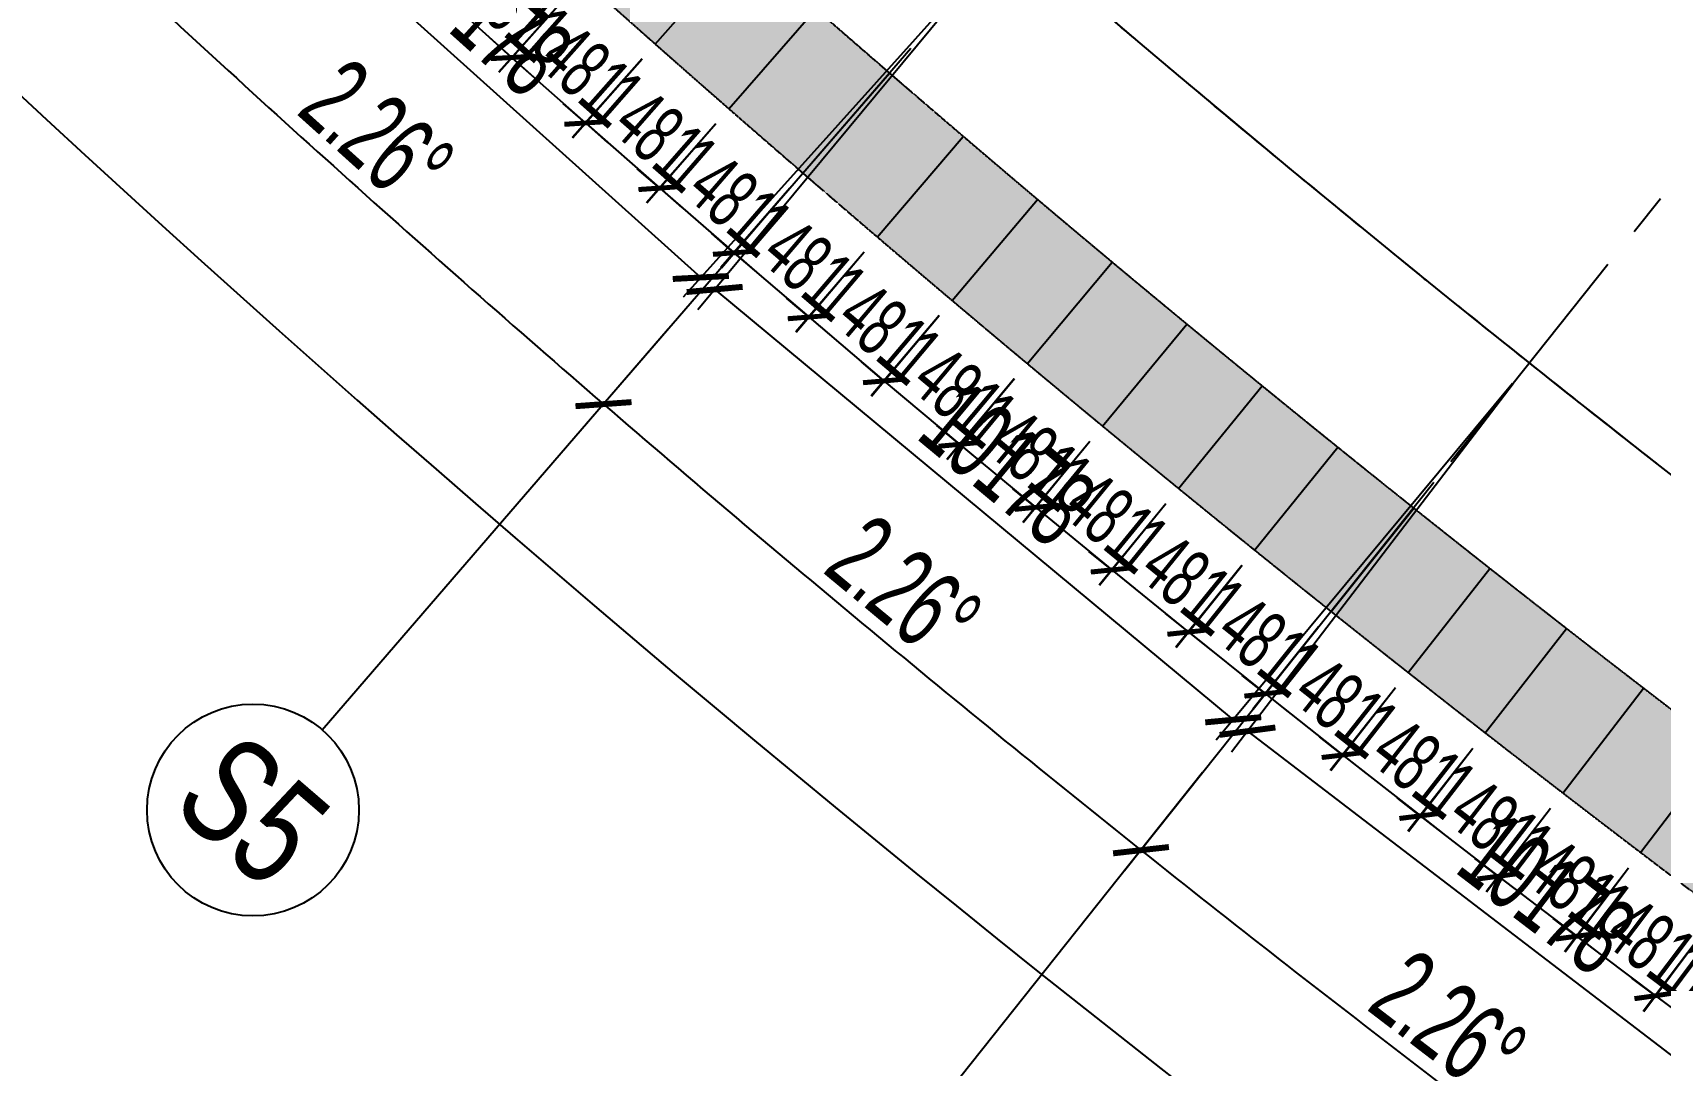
# Model space of a CAD drawing. Extents: x -668578 to 2331563, y -1202445 to 1620273.
# Drawn here: x 1814755 to 1839343, y 77878 to 93478 of the extents above; entities that cross this region are included whole.
import ezdxf
from ezdxf.enums import TextEntityAlignment as Align

# ---------------------------------------------------------------- set-up
doc = ezdxf.new("R2010")
doc.units = 0
doc.linetypes.add('CENTER2', pattern=[28.575000000000003, 19.05, -3.175, 3.175, -3.175])
doc.linetypes.add('DASH', pattern=[0.35, 0.25, -0.1])
doc.layers.get('0').update_dxf_attribs({"color": 8})
doc.layers.get('Defpoints').update_dxf_attribs({"color": 8})
for name, color, linetype in [('#填充层', 8, 'Continuous'), ('#幕墙线-平面', 8, 'Continuous'), ('#标注', 8, 'Continuous'), ('#轴线', 8, 'CENTER2')]:
    doc.layers.add(name, color=color, linetype=linetype)
doc.styles.add('JHZX', font='jrs.shx', dxfattribs={"width": 0.6, "bigfont": 'jhz.shx'})
doc.dimstyles.new('JZBZ-300', dxfattribs={"dimscale": 300, "dimtxt": 3, "dimasz": 1.5, "dimexe": 1, "dimexo": 1, "dimgap": 0.5, "dimtad": 1, "dimdec": 0, "dimdsep": 46, "dimtxsty": 'JHZX', "dimblk1": 'ARCHTICK', "dimblk2": 'ARCHTICK', "dimsah": 1, "dimcen": 0, "dimclrd": 1, "dimclre": 1, "dimclrt": 2, "dimazin": 2, "dimtfac": 1, "dimtdec": 0, "dimtix": 1, "dimtmove": 0, "dimatfit": 3, "dimfxl": 0, "dimtolj": 1, "dimlwd": -1, "dimlwe": -1, "dimarcsym": 0})
doc.dimstyles.new('JZBZ-400', dxfattribs={"dimscale": 400, "dimtxt": 3, "dimasz": 1.5, "dimexe": 1, "dimexo": 1, "dimgap": 0.5, "dimtad": 1, "dimdec": 0, "dimdsep": 46, "dimtxsty": 'JHZX', "dimblk1": 'ARCHTICK', "dimblk2": 'ARCHTICK', "dimsah": 1, "dimcen": 0, "dimclrd": 1, "dimclre": 1, "dimclrt": 2, "dimazin": 2, "dimtfac": 1, "dimtdec": 0, "dimtix": 1, "dimtmove": 0, "dimatfit": 3, "dimfxl": 0, "dimtolj": 1, "dimlwd": -1, "dimlwe": -1, "dimarcsym": 0})

# ---------------------------------------------------------------- blocks, each defined once
blk = doc.blocks.new('_ARCHTICK')
at = {"color": 0, "linetype": 'ByBlock', "const_width": 0.15}
blk.add_lwpolyline([(-0.5, -0.5), (0.5, 0.5)], dxfattribs=at)
blk = doc.blocks.new('*D2939')
at = {"layer": '#标注', "ltscale": 300, "transparency": 16777216}
for p, q in [((-1772.791618300945, -1481.365197545436), (-9341.748198340536, -7862.657879242006)), ((165913.7732030131, -92055.65823940704), (164727.0996400029, -101884.2800072265))]:
    blk.add_line(p, q, dxfattribs=at)
blk.add_arc((197092.1482162317, 166179.1797920645), 269610.2124900237, 220.1338192809485, 263.1156299250187, dxfattribs=at)
at = {"layer": 'Defpoints', "color": 0, "ltscale": 300, "transparency": 16777216}
for p in [(197092.1482162317, 166179.1797920645), (-1466.975190824596, -1223.535190204158), (40379.67516651106, -53208.30268940322), (165961.7196095993, -91658.54220838404)]:
    blk.add_point(p, dxfattribs=at)
at = {"layer": '#标注', "ltscale": 300, "transparency": 16777216, "xscale": 600, "yscale": 600, "zscale": 600}
for p, rotation in [((-9035.931770864163, -7604.827871900749), 130.1338192809485), ((164775.0460465892, -101487.1639762035), 353.1156299250187)]:
    blk.add_blockref('_ARCHTICK', p, dxfattribs=dict(at, rotation=rotation))
at = {"layer": '#标注', "ltscale": 300, "transparency": 16777216, "insert": (69341.55334645722, -70334.48968467087), "char_height": 1200, "attachment_point": 5, "rotation": 331.6247246029835, "style": 'JHZX'}
blk.add_mtext('\\A1;42.98°', dxfattribs=at)
blk = doc.blocks.new('*D2926')
at = {"layer": '#标注', "ltscale": 300, "transparency": 16777216}
for p, q in [((19433.36113347262, -23806.81446511326), (14310.75987008818, -29284.85757341028)), ((27071.05409375331, -30671.39855354503), (22168.67754455337, -36347.37460792053))]:
    blk.add_line(p, q, dxfattribs=at)
blk.add_arc((197092.1482162359, 166179.179792059), 267210.2124900222, 226.9204201115834, 229.182619462497, dxfattribs=at)
at = {"layer": 'Defpoints', "color": 0, "ltscale": 300, "transparency": 16777216}
for p in [(197092.1482162359, 166179.179792059), (19706.56653418648, -23514.65216600406), (27332.51417637733, -30368.67983064498), (17168.34284205963, -31377.70294969304)]:
    blk.add_point(p, dxfattribs=at)
at = {"layer": '#标注', "ltscale": 300, "transparency": 16777216, "xscale": 600, "yscale": 600, "zscale": 600}
for p, rotation in [((14583.96527080197, -28992.695274301), 136.9204201115834), ((22430.13762717742, -36044.65588502046), 319.182619462497)]:
    blk.add_blockref('_ARCHTICK', p, dxfattribs=dict(at, rotation=rotation))
at = {"layer": '#标注', "ltscale": 300, "transparency": 16777216, "insert": (19007.01608709698, -31962.40351019969), "char_height": 1200, "attachment_point": 5, "rotation": 318.0515197870402, "style": 'JHZX'}
blk.add_mtext('\\A1;2.26°', dxfattribs=at)
blk = doc.blocks.new('*D2927')
at = {"layer": '#标注', "ltscale": 300, "transparency": 16777216}
for p, q in [((27071.05409375331, -30671.3985535448), (22168.67754455304, -36347.37460792089)), ((34973.76235577242, -37229.15732223565), (30299.25195376314, -43094.21934249661))]:
    blk.add_line(p, q, dxfattribs=at)
blk.add_arc((197092.1482162324, 166179.1797920624), 267210.2124900231, 229.1826194624981, 231.4448202023592, dxfattribs=at)
at = {"layer": 'Defpoints', "color": 0, "ltscale": 300, "transparency": 16777216}
for p in [(197092.1482162324, 166179.1797920624), (27332.51417637732, -30368.67983064474), (35223.06957721291, -36916.3540144884), (25106.64510911283, -38325.79418156544)]:
    blk.add_point(p, dxfattribs=at)
at = {"layer": '#标注', "ltscale": 300, "transparency": 16777216, "xscale": 600, "yscale": 600, "zscale": 600}
for p, rotation in [((22430.13762717693, -36044.65588502075), 139.1826194624981), ((30548.55917520354, -42781.41603474927), 321.4448202023592)]:
    blk.add_blockref('_ARCHTICK', p, dxfattribs=dict(at, rotation=rotation))
at = {"layer": '#标注', "ltscale": 300, "transparency": 16777216, "insert": (26966.96585831765, -38837.46257305259), "char_height": 1200, "attachment_point": 5, "rotation": 320.31371983242866, "style": 'JHZX'}
blk.add_mtext('\\A1;2.26°', dxfattribs=at)
blk = doc.blocks.new('*D2928')
at = {"layer": '#标注', "ltscale": 300, "transparency": 16777216}
for p, q in [((34973.76235577219, -37229.15732223566), (30299.25195376401, -43094.21934249515)), ((43129.16341758385, -43469.8649314855), (38689.80528959849, -49514.87108627657))]:
    blk.add_line(p, q, dxfattribs=at)
blk.add_arc((197092.1482162336, 166179.1797920613), 267210.2124900212, 231.4448202023588, 233.7070209422223, dxfattribs=at)
at = {"layer": 'Defpoints', "color": 0, "ltscale": 300, "transparency": 16777216}
for p in [(197092.1482162336, 166179.1797920613), (35223.06957721268, -36916.35401448841), (43365.92918440979, -43147.46460322989), (33313.02317568079, -44955.12784152358)]:
    blk.add_point(p, dxfattribs=at)
at = {"layer": '#标注', "ltscale": 300, "transparency": 16777216, "xscale": 600, "yscale": 600, "zscale": 600}
for p, rotation in [((30548.55917520437, -42781.4160347478), 141.4448202023588), ((38926.57105642439, -49192.47075802094), 323.7070209422223)]:
    blk.add_blockref('_ARCHTICK', p, dxfattribs=dict(at, rotation=rotation))
at = {"layer": '#标注', "ltscale": 300, "transparency": 16777216, "insert": (35192.0909689507, -45392.96578080182), "char_height": 1200, "attachment_point": 5, "rotation": 322.5759205722905, "style": 'JHZX'}
blk.add_mtext('\\A1;2.26°', dxfattribs=at)
blk = doc.blocks.new('*U2924')
at = {"linetype": 'ByBlock'}
blk.add_line((-8.960830237663566e-17, -20), (0, 0), dxfattribs=at)
blk.add_circle((0, -24), 4, dxfattribs=at)
at = {"color": 253, "linetype": 'ByBlock', "style": 'JHZX', "width": 0.75}
blk.add_attdef('AXES', text='', height=4, dxfattribs=at).set_placement((0, -24), align=Align.MIDDLE_CENTER)
blk = doc.blocks.new('*D3008')
at = {"layer": '#标注', "transparency": 16777216}
for p, q in [((-126176.9216132467, -20315.29089400714), (-130648.8068738714, -25704.32813250073)), ((-130393.373456092, -25396.50713081058), (-122560.8547898972, -31896.02146460195)), ((-118344.4029470519, -26814.80522779852), (-122816.2882076767, -32203.84246629211))]:
    blk.add_line(p, q, dxfattribs=at)
at = {"layer": 'Defpoints', "color": 0, "transparency": 16777216}
for p in [(-125921.4881954673, -20007.469892317), (-118088.9695292725, -26506.98422610838), (-122560.8547898972, -31896.02146460195)]:
    blk.add_point(p, dxfattribs=at)
at = {"layer": '#标注', "transparency": 16777216, "xscale": 600, "yscale": 600, "zscale": 600}
for p, rotation in [((-130393.373456092, -25396.50713081058), 140.3137211148416), ((-122560.8547898972, -31896.02146460195), 320.3137211148417)]:
    blk.add_blockref('_ARCHTICK', p, dxfattribs=dict(at, rotation=rotation))
at = {"layer": '#标注', "transparency": 16777216, "insert": (-125966.2472874358, -28030.62229432596), "char_height": 1200, "attachment_point": 5, "rotation": 320.31372111484166, "style": 'JHZX'}
blk.add_mtext('\\A1;10178', dxfattribs=at)
blk = doc.blocks.new('*D3009')
at = {"layer": '#标注', "transparency": 16777216}
for p, q in [((-118332.0533967711, -26824.64793722799), (-122587.734480365, -32386.00196810864)), ((-122344.6506128666, -32068.33825698943), (-114261.6837806737, -38253.61775116907)), ((-110249.0865645783, -33009.92743140764), (-114504.7676481721, -38571.28146228828))]:
    blk.add_line(p, q, dxfattribs=at)
at = {"layer": 'Defpoints', "color": 0, "transparency": 16777216}
for p in [(-118088.9695292728, -26506.98422610878), (-110006.0026970799, -32692.26372028843), (-114261.6837806737, -38253.61775116907)]:
    blk.add_point(p, dxfattribs=at)
at = {"layer": '#标注', "transparency": 16777216, "xscale": 600, "yscale": 600, "zscale": 600}
for p, rotation in [((-122344.6506128666, -32068.33825698943), 142.5759192898521), ((-114261.6837806737, -38253.61775116907), 322.5759192898521)]:
    blk.add_blockref('_ARCHTICK', p, dxfattribs=dict(at, rotation=rotation))
at = {"layer": '#标注', "transparency": 16777216, "insert": (-117816.9994617734, -34525.65058184085), "char_height": 1200, "attachment_point": 5, "rotation": 322.5759192898521, "style": 'JHZX'}
blk.add_mtext('\\A1;10178', dxfattribs=at)
blk = doc.blocks.new('*D3023')
at = {"layer": '#标注', "transparency": 16777216}
for p, q in [((-133758.7344751903, -13501.34923693532), (-138439.8540985135, -18709.66942814844)), ((-138172.4692452061, -18412.17095719141), (-130602.6078187891, -25215.79008353101)), ((-126188.8730487733, -20304.96836327491), (-130869.9926720965, -25513.28855448803))]:
    blk.add_line(p, q, dxfattribs=at)
at = {"layer": 'Defpoints', "color": 0, "transparency": 16777216}
for p in [(-133491.3496218829, -13203.85076597829), (-125921.4881954659, -20007.46989231789), (-130602.6078187891, -25215.79008353101)]:
    blk.add_point(p, dxfattribs=at)
at = {"layer": '#标注', "transparency": 16777216, "xscale": 600, "yscale": 600, "zscale": 600}
for p, rotation in [((-138172.4692452061, -18412.17095719141), 138.0515178101667), ((-130602.6078187891, -25215.79008353101), 318.0515178101667)]:
    blk.add_blockref('_ARCHTICK', p, dxfattribs=dict(at, rotation=rotation))
at = {"layer": '#标注', "transparency": 16777216, "insert": (-133852.7688253828, -21218.98357844716), "char_height": 1200, "attachment_point": 5, "rotation": 318.0515178101667, "style": 'JHZX'}
blk.add_mtext('\\A1;10178', dxfattribs=at)
blk = doc.blocks.new('*U580')
at = {"layer": '#幕墙线-平面', "ltscale": 300}
blk.add_lwpolyline([(-0.1543572434305635, 4.529272507047821e-08), (-0.1466569537498117, 1999.9908844331)], dxfattribs=at)
blk = doc.blocks.new('*U581')
at = {"layer": '#幕墙线-平面', "color": 0, "linetype": 'ByBlock', "lineweight": -2, "transparency": 16777216}
for p, rotation in [((1824161.743830489, 93303.20459156178), 318.5364628677081), ((1825274.495035057, 92325.56173711107), 318.8596410548271), ((1826392.742926494, 91354.21090068555), 319.1828192419462), ((1827516.451927273, 90389.18298622037), 319.5059974290652), ((1828645.586286119, 89430.50869648403), 319.8291756161842), ((1829780.110079148, 88478.21853210212), 320.152353803301), ((1830919.987211009, 87532.34279058658), 320.4755319904177), ((1832065.181416032, 86592.9115653715), 320.7987101775367), ((1833215.656259382, 85659.95474485596), 321.1218883646557), ((1834371.375138219, 84733.50201145353), 321.4450665517747), ((1835532.301282859, 83813.58284064737), 321.7682447388959), ((1836698.397757951, 82900.22650005238), 322.091422926015), ((1837869.627463646, 81993.46204848427), 322.414601113134), ((1839045.953136776, 81093.31833503535), 322.737779300253)]:
    blk.add_blockref('*U580', p, dxfattribs=dict(at, rotation=rotation))
blk = doc.blocks.new('*D633')
at = {"layer": '#标注', "ltscale": 300, "transparency": 16777216}
for p, q in [((1821749.34916527, 95053.62617200648), (1820688.01426046, 93870.91860380513)), ((1820888.379933901, 94094.19779429678), (1820553.461148164, 94394.74630445812)), ((1820888.379933901, 94094.19779429678), (1821990.793534361, 93104.91687214677)), ((1822851.762765729, 94064.34524985647), (1821790.42786092, 92881.63768165512)), ((1821990.793534361, 93104.91687214677), (1822325.712320098, 92804.36836198543))]:
    blk.add_line(p, q, dxfattribs=at)
at = {"layer": 'Defpoints', "color": 0, "ltscale": 300, "transparency": 16777216}
for p in [(1821949.714838711, 95276.90536249802), (1823052.12843917, 94287.62444034801), (1821990.793534361, 93104.91687214677)]:
    blk.add_point(p, dxfattribs=at)
at = {"layer": '#标注', "ltscale": 300, "transparency": 16777216, "xscale": 450, "yscale": 450, "zscale": 450}
for p, rotation in [((1820888.379933901, 94094.19779429678), 318.0959182790423), ((1821990.793534361, 93104.91687214677), 138.0959182790423)]:
    blk.add_blockref('_ARCHTICK', p, dxfattribs=dict(at, rotation=rotation))
at = {"layer": '#标注', "ltscale": 300, "transparency": 16777216, "insert": (1821840.318081013, 94046.11571420485), "char_height": 900, "attachment_point": 5, "rotation": 318.09591827904234, "style": 'JHZX'}
blk.add_mtext('\\A1;1481', dxfattribs=at)
blk = doc.blocks.new('*D634')
at = {"layer": '#标注', "ltscale": 300, "transparency": 16777216}
for p, q in [((1822852.099908649, 94062.4909162568), (1821797.452030731, 92873.81651775504)), ((1821996.55528395, 93098.22216509446), (1821659.946812941, 93396.87704492209)), ((1821996.55528395, 93098.22216509446), (1823104.530626847, 92115.17428785865)), ((1823960.075251546, 93079.44303902099), (1822905.427373629, 91890.76864051924)), ((1823104.530626847, 92115.17428785865), (1823441.139097856, 91816.51940803102))]:
    blk.add_line(p, q, dxfattribs=at)
at = {"layer": 'Defpoints', "color": 0, "ltscale": 300, "transparency": 16777216}
for p in [(1823051.203161867, 94286.89656359621), (1824159.178504765, 93303.8486863604), (1823104.530626847, 92115.17428785865)]:
    blk.add_point(p, dxfattribs=at)
at = {"layer": '#标注', "ltscale": 300, "transparency": 16777216, "xscale": 450, "yscale": 450, "zscale": 450}
for p, rotation in [((1821996.55528395, 93098.22216509446), 318.419052559618), ((1823104.530626847, 92115.17428785865), 138.4190525596181)]:
    blk.add_blockref('_ARCHTICK', p, dxfattribs=dict(at, rotation=rotation))
at = {"layer": '#标注', "ltscale": 300, "transparency": 16777216, "insert": (1822948.749461835, 93055.50952115562), "char_height": 900, "attachment_point": 5, "rotation": 318.419052559618, "style": 'JHZX'}
blk.add_mtext('\\A1;1481', dxfattribs=at)
blk = doc.blocks.new('*D635')
at = {"layer": '#标注', "ltscale": 300, "transparency": 16777216}
for p, q in [((1823960.42284704, 93077.5906363054), (1822912.495540964, 91882.9872154044)), ((1823110.330041127, 92108.51218197145), (1822772.042591277, 92405.26393221656)), ((1823110.330041127, 92108.51218197145), (1824223.83188534, 91131.72861723334)), ((1825073.924691252, 92100.80707156728), (1824025.997385176, 90906.20365066628)), ((1824223.83188534, 91131.72861723334), (1824562.11933519, 90834.97686698823))]:
    blk.add_line(p, q, dxfattribs=at)
at = {"layer": 'Defpoints', "color": 0, "ltscale": 300, "transparency": 16777216}
for p in [(1824158.257347203, 93303.11560287245), (1825271.759191415, 92326.33203813434), (1824223.83188534, 91131.72861723334)]:
    blk.add_point(p, dxfattribs=at)
at = {"layer": '#标注', "ltscale": 300, "transparency": 16777216, "xscale": 450, "yscale": 450, "zscale": 450}
for p, rotation in [((1823110.330041127, 92108.51218197145), 318.7421868401907), ((1824223.83188534, 91131.72861723334), 138.7421868401907)]:
    blk.add_blockref('_ARCHTICK', p, dxfattribs=dict(at, rotation=rotation))
at = {"layer": '#标注', "ltscale": 300, "transparency": 16777216, "insert": (1824062.749963561, 92071.17033273657), "char_height": 900, "attachment_point": 5, "rotation": 318.7421868401907, "style": 'JHZX'}
blk.add_mtext('\\A1;1481', dxfattribs=at)
blk = doc.blocks.new('*D636')
at = {"layer": '#标注', "ltscale": 300, "transparency": 16777216}
for p, q in [((1825074.282728263, 92098.95665865508), (1824033.109325218, 90898.46221183776)), ((1824229.668779849, 91125.09932441043), (1823889.71311099, 91419.93850635644)), ((1824229.668779849, 91125.09932441043), (1825348.661708473, 90154.61114050646)), ((1826193.275656887, 91128.46847475099), (1825152.102253842, 89927.97402793379)), ((1825348.661708473, 90154.61114050646), (1825688.617377332, 89859.77195856045))]:
    blk.add_line(p, q, dxfattribs=at)
at = {"layer": 'Defpoints', "color": 0, "ltscale": 300, "transparency": 16777216}
for p in [(1825270.842182894, 92325.59377122775), (1826389.835111517, 91355.10558732366), (1825348.661708473, 90154.61114050646)]:
    blk.add_point(p, dxfattribs=at)
at = {"layer": '#标注', "ltscale": 300, "transparency": 16777216, "xscale": 450, "yscale": 450, "zscale": 450}
for p, rotation in [((1824229.668779849, 91125.09932441043), 319.0653211207797), ((1825348.661708473, 90154.61114050646), 139.0653211207797)]:
    blk.add_blockref('_ARCHTICK', p, dxfattribs=dict(at, rotation=rotation))
at = {"layer": '#标注', "ltscale": 300, "transparency": 16777216, "insert": (1825182.284153422, 91093.12945760379), "char_height": 900, "attachment_point": 5, "rotation": 319.06532112077974, "style": 'JHZX'}
blk.add_mtext('\\A1;1481', dxfattribs=at)
blk = doc.blocks.new('*D637')
at = {"layer": '#标注', "ltscale": 300, "transparency": 16777216}
for p, q in [((1826193.644124029, 91126.62011049746), (1825159.257740384, 89920.27282162209)), ((1825354.535897559, 90148.01487160451), (1825012.922822585, 90440.93210736767)), ((1825354.535897559, 90148.01487160451), (1826478.984319036, 89183.85293663503)), ((1827318.092545506, 90162.45817552821), (1826283.706161861, 88956.1108866526)), ((1826478.984319036, 89183.85293663503), (1826820.59739401, 88890.93570087187))]:
    blk.add_line(p, q, dxfattribs=at)
at = {"layer": 'Defpoints', "color": 0, "ltscale": 300, "transparency": 16777216}
for p in [(1826388.922281204, 91354.36216047988), (1827513.370702681, 90390.20022551052), (1826478.984319036, 89183.85293663503)]:
    blk.add_point(p, dxfattribs=at)
at = {"layer": '#标注', "ltscale": 300, "transparency": 16777216, "xscale": 450, "yscale": 450, "zscale": 450}
for p, rotation in [((1825354.535897559, 90148.01487160451), 319.3884554013537), ((1826478.984319036, 89183.85293663503), 139.3884554013537)]:
    blk.add_blockref('_ARCHTICK', p, dxfattribs=dict(at, rotation=rotation))
at = {"layer": '#标注', "ltscale": 300, "transparency": 16777216, "insert": (1826307.316422648, 90121.41800408438), "char_height": 900, "attachment_point": 5, "rotation": 319.3884554013537, "style": 'JHZX'}
blk.add_mtext('\\A1;1481', dxfattribs=at)
blk = doc.blocks.new('*D638')
at = {"layer": '#标注', "ltscale": 300, "transparency": 16777216}
for p, q in [((1827318.471431057, 90160.61191872426), (1826290.904967309, 88948.45015780954)), ((1826484.89561586, 89177.2899014611), (1826141.636000383, 89468.2758742884)), ((1826484.89561586, 89177.2899014611), (1827614.763765112, 88219.48488230852)), ((1828448.33958031, 89202.80689957167), (1827420.773116561, 87990.64513865695)), ((1827614.763765112, 88219.48488230852), (1827958.02338059, 87928.49890948122))]:
    blk.add_line(p, q, dxfattribs=at)
at = {"layer": 'Defpoints', "color": 0, "ltscale": 300, "transparency": 16777216}
for p in [(1827512.462079609, 90389.45166237594), (1828642.330228861, 89431.64664322336), (1827614.763765112, 88219.48488230852)]:
    blk.add_point(p, dxfattribs=at)
at = {"layer": '#标注', "ltscale": 300, "transparency": 16777216, "xscale": 450, "yscale": 450, "zscale": 450}
for p, rotation in [((1826484.89561586, 89177.2899014611), 319.7115896819354), ((1827614.763765112, 88219.48488230852), 139.7115896819354)]:
    blk.add_blockref('_ARCHTICK', p, dxfattribs=dict(at, rotation=rotation))
at = {"layer": '#标注', "ltscale": 300, "transparency": 16777216, "insert": (1827437.81098759, 89156.06687918806), "char_height": 900, "attachment_point": 5, "rotation": 319.71158968193544, "style": 'JHZX'}
blk.add_mtext('\\A1;1481', dxfattribs=at)
blk = doc.blocks.new('*D639')
at = {"layer": '#标注', "ltscale": 300, "transparency": 16777216}
for p, q in [((1828448.72887222, 89200.96280894056), (1827428.015011943, 87983.02513094316)), ((1827620.711981654, 88212.95528960961), (1827275.816743654, 88502.00074417552)), ((1827620.711981654, 88212.95528960961), (1828755.963921217, 87261.53765096399)), ((1829583.980811783, 88249.54517029494), (1828563.266951506, 87031.60749229754)), ((1828755.963921217, 87261.53765096399), (1829100.859159216, 86972.49219639809))]:
    blk.add_line(p, q, dxfattribs=at)
at = {"layer": 'Defpoints', "color": 0, "ltscale": 300, "transparency": 16777216}
for p in [(1828641.42584193, 89430.89296760701), (1829776.677781493, 88479.47532896139), (1828755.963921217, 87261.53765096399)]:
    blk.add_point(p, dxfattribs=at)
at = {"layer": '#标注', "ltscale": 300, "transparency": 16777216, "xscale": 450, "yscale": 450, "zscale": 450}
for p, rotation in [((1827620.711981654, 88212.95528960961), 320.0347239625064), ((1828755.963921217, 87261.53765096399), 140.0347239625064)]:
    blk.add_blockref('_ARCHTICK', p, dxfattribs=dict(at, rotation=rotation))
at = {"layer": '#标注', "ltscale": 300, "transparency": 16777216, "insert": (1828573.731890856, 88197.10678761965), "char_height": 900, "attachment_point": 5, "rotation": 320.0347239625064, "style": 'JHZX'}
blk.add_mtext('\\A1;1481', dxfattribs=at)
blk = doc.blocks.new('*D640')
at = {"layer": '#标注', "ltscale": 300, "transparency": 16777216}
for p, q in [((1829584.380497671, 88247.7033044917), (1828570.551706484, 87024.02844808262)), ((1828761.948868284, 87255.04170842678), (1828415.428977767, 87542.13745112706)), ((1830724.98011884, 87302.70330788079), (1829711.151327654, 86079.02845147182)), ((1828761.948868284, 87255.04170842678), (1829902.548489454, 86310.04171181598)), ((1829902.548489454, 86310.04171181598), (1830249.06837997, 86022.94596911571))]:
    blk.add_line(p, q, dxfattribs=at)
at = {"layer": 'Defpoints', "color": 0, "ltscale": 300, "transparency": 16777216}
for p in [(1829775.777659471, 88478.71656483586), (1830916.377280641, 87533.71656822495), (1829902.548489454, 86310.04171181598)]:
    blk.add_point(p, dxfattribs=at)
at = {"layer": '#标注', "ltscale": 300, "transparency": 16777216, "xscale": 450, "yscale": 450, "zscale": 450}
for p, rotation in [((1828761.948868284, 87255.04170842678), 320.3578582430894), ((1829902.548489454, 86310.04171181598), 140.3578582430895)]:
    blk.add_blockref('_ARCHTICK', p, dxfattribs=dict(at, rotation=rotation))
at = {"layer": '#标注', "ltscale": 300, "transparency": 16777216, "insert": (1829715.043002469, 87244.56823080953), "char_height": 900, "attachment_point": 5, "rotation": 320.3578582430894, "style": 'JHZX'}
blk.add_mtext('\\A1;1481', dxfattribs=at)
blk = doc.blocks.new('*D641')
at = {"layer": '#标注', "ltscale": 300, "transparency": 16777216}
for p, q in [((1830725.390185993, 87300.86372548866), (1829718.478710521, 86071.49061182037)), ((1829908.569976684, 86303.5796260552), (1829560.436455332, 86588.71652529982)), ((1831871.301209973, 86362.31142831559), (1830864.389734501, 85132.93831464741)), ((1829908.569976684, 86303.5796260552), (1831054.481000664, 85365.02732888225)), ((1831054.481000664, 85365.02732888225), (1831402.614522017, 85079.89042963763))]:
    blk.add_line(p, q, dxfattribs=at)
at = {"layer": 'Defpoints', "color": 0, "ltscale": 300, "transparency": 16777216}
for p in [(1830915.481452156, 87532.95273972349), (1832061.392476136, 86594.40044255042), (1831054.481000664, 85365.02732888225)]:
    blk.add_point(p, dxfattribs=at)
at = {"layer": '#标注', "ltscale": 300, "transparency": 16777216, "xscale": 450, "yscale": 450, "zscale": 450}
for p, rotation in [((1829908.569976684, 86303.5796260552), 320.6809925236705), ((1831054.481000664, 85365.02732888225), 140.6809925236705)]:
    blk.add_blockref('_ARCHTICK', p, dxfattribs=dict(at, rotation=rotation))
at = {"layer": '#标注', "ltscale": 300, "transparency": 16777216, "insert": (1830861.708021, 86298.48150593834), "char_height": 900, "attachment_point": 5, "rotation": 320.68099252367045, "style": 'JHZX'}
blk.add_mtext('\\A1;1481', dxfattribs=at)
blk = doc.blocks.new('*D642')
at = {"layer": '#标注', "ltscale": 300, "transparency": 16777216}
for p, q in [((1831871.721645347, 86360.47418784606), (1830871.759512199, 85125.44191931526)), ((1831060.538836534, 85358.59930543753), (1830710.802757351, 85641.76829194115)), ((1831060.538836534, 85358.59930543753), (1832211.724815589, 84426.52456002566)), ((1833022.907624402, 85428.3994424342), (1832022.945491254, 84193.36717390339)), ((1832211.724815589, 84426.52456002566), (1832561.460894773, 84143.35557352204))]:
    blk.add_line(p, q, dxfattribs=at)
at = {"layer": 'Defpoints', "color": 0, "ltscale": 300, "transparency": 16777216}
for p in [(1832060.500969683, 86593.63157396833), (1833211.686948738, 85661.55682855647), (1832211.724815589, 84426.52456002566)]:
    blk.add_point(p, dxfattribs=at)
at = {"layer": '#标注', "ltscale": 300, "transparency": 16777216, "xscale": 450, "yscale": 450, "zscale": 450}
for p, rotation in [((1831060.538836534, 85358.59930543753), 321.0041268042489), ((1832211.724815589, 84426.52456002566), 141.0041268042489)]:
    blk.add_blockref('_ARCHTICK', p, dxfattribs=dict(at, rotation=rotation))
at = {"layer": '#标注', "ltscale": 300, "transparency": 16777216, "insert": (1832013.690474733, 85358.87670497596), "char_height": 900, "attachment_point": 5, "rotation": 321.00412680424887, "style": 'JHZX'}
blk.add_mtext('\\A1;1481', dxfattribs=at)
blk = doc.blocks.new('*D643')
at = {"layer": '#标注', "ltscale": 300, "transparency": 16777216}
for p, q in [((1833023.338414625, 85426.56460232346), (1832030.35742937, 84185.91246132285)), ((1832217.818807417, 84420.13080334768), (1831866.491294379, 84701.32287041773)), ((1832217.818807417, 84420.13080334768), (1833374.243126031, 83494.56325598946)), ((1834179.762733239, 84500.99705496524), (1833186.781747985, 83260.34491396463)), ((1833374.243126031, 83494.56325598946), (1833725.570639069, 83213.37118891953))]:
    blk.add_line(p, q, dxfattribs=at)
at = {"layer": 'Defpoints', "color": 0, "ltscale": 300, "transparency": 16777216}
for p in [(1833210.799792671, 85660.78294434818), (1834367.224111286, 84735.21539698995), (1833374.243126031, 83494.56325598946)]:
    blk.add_point(p, dxfattribs=at)
at = {"layer": '#标注', "ltscale": 300, "transparency": 16777216, "xscale": 450, "yscale": 450, "zscale": 450}
for p, rotation in [((1832217.818807417, 84420.13080334768), 321.3272610848222), ((1833374.243126031, 83494.56325598946), 141.3272610848222)]:
    blk.add_blockref('_ARCHTICK', p, dxfattribs=dict(at, rotation=rotation))
at = {"layer": '#标注', "ltscale": 300, "transparency": 16777216, "insert": (1833170.953722817, 84425.7837137183), "char_height": 900, "attachment_point": 5, "rotation": 321.3272610848222, "style": 'JHZX'}
blk.add_mtext('\\A1;1481', dxfattribs=at)
blk = doc.blocks.new('*D644')
at = {"layer": '#标注', "ltscale": 300, "transparency": 16777216}
for p, q in [((1834180.203864609, 84499.16467357427), (1833194.235610772, 83252.9321212495)), ((1833380.373079988, 83488.20396944648), (1833027.465307693, 83767.41017326969)), ((1833380.373079988, 83488.20396944648), (1834541.998956034, 82569.1730594614)), ((1835341.829740655, 83580.13376358908), (1834355.861486818, 82333.90121126443)), ((1834541.998956034, 82569.1730594614), (1834894.906728329, 82289.9668556382))]:
    blk.add_line(p, q, dxfattribs=at)
at = {"layer": 'Defpoints', "color": 0, "ltscale": 300, "transparency": 16777216}
for p in [(1834366.341333824, 84734.43652177136), (1835527.96720987, 83815.40561178606), (1834541.998956034, 82569.1730594614)]:
    blk.add_point(p, dxfattribs=at)
at = {"layer": '#标注', "ltscale": 300, "transparency": 16777216, "xscale": 450, "yscale": 450, "zscale": 450}
for p, rotation in [((1833380.373079988, 83488.20396944648), 321.6503953654041), ((1834541.998956034, 82569.1730594614), 141.6503953654041)]:
    blk.add_blockref('_ARCHTICK', p, dxfattribs=dict(at, rotation=rotation))
at = {"layer": '#标注', "ltscale": 300, "transparency": 16777216, "insert": (1834333.460956442, 83499.23221084813), "char_height": 900, "attachment_point": 5, "rotation": 321.6503953654041, "style": 'JHZX'}
blk.add_mtext('\\A1;1481', dxfattribs=at)
blk = doc.blocks.new('*D645')
at = {"layer": '#标注', "ltscale": 300, "transparency": 16777216}
for p, q in [((1835342.28119914, 83578.30389919982), (1834363.357037193, 82326.53057419043)), ((1834548.164677144, 82562.84844532073), (1834193.687870449, 82840.05990524811)), ((1836509.071685041, 82665.83885799837), (1835530.147523094, 81414.0655329891)), ((1834548.164677144, 82562.84844532073), (1835714.955163046, 81650.3834041194)), ((1835714.955163046, 81650.3834041194), (1836069.431969742, 81373.17194419203))]:
    blk.add_line(p, q, dxfattribs=at)
at = {"layer": 'Defpoints', "color": 0, "ltscale": 300, "transparency": 16777216}
for p in [(1835527.088839091, 83814.62177033012), (1836693.879324993, 82902.15672912856), (1835714.955163046, 81650.3834041194)]:
    blk.add_point(p, dxfattribs=at)
at = {"layer": '#标注', "ltscale": 300, "transparency": 16777216, "xscale": 450, "yscale": 450, "zscale": 450}
for p, rotation in [((1834548.164677144, 82562.84844532073), 321.9735296459772), ((1835714.955163046, 81650.3834041194), 141.9735296459772)]:
    blk.add_blockref('_ARCHTICK', p, dxfattribs=dict(at, rotation=rotation))
at = {"layer": '#标注', "ltscale": 300, "transparency": 16777216, "insert": (1835501.175199998, 82579.25166698045), "char_height": 900, "attachment_point": 5, "rotation": 321.97352964597724, "style": 'JHZX'}
blk.add_mtext('\\A1;1481', dxfattribs=at)
blk = doc.blocks.new('*D646')
at = {"layer": '#标注', "ltscale": 300, "transparency": 16777216}
for p, q in [((1836509.533456283, 82664.01156881254), (1835537.684522646, 81406.73728599155)), ((1835721.156455199, 81644.09366354544), (1835365.121888868, 81919.30156237399)), ((1835721.156455199, 81644.09366354544), (1836893.074439114, 80738.22351369879)), ((1837681.451440198, 81758.14141896612), (1836709.602506561, 80500.8671361449)), ((1836893.074439114, 80738.22351369879), (1837249.109005445, 80463.01561487035))]:
    blk.add_line(p, q, dxfattribs=at)
at = {"layer": 'Defpoints', "color": 0, "ltscale": 300, "transparency": 16777216}
for p in [(1836693.005388835, 82901.36794636643), (1837864.92337275, 81995.49779652001), (1836893.074439114, 80738.22351369879)]:
    blk.add_point(p, dxfattribs=at)
at = {"layer": '#标注', "ltscale": 300, "transparency": 16777216, "xscale": 450, "yscale": 450, "zscale": 450}
for p, rotation in [((1835721.156455199, 81644.09366354544), 322.2966639265559), ((1836893.074439114, 80738.22351369879), 142.2966639265559)]:
    blk.add_blockref('_ARCHTICK', p, dxfattribs=dict(at, rotation=rotation))
at = {"layer": '#标注', "ltscale": 300, "transparency": 16777216, "insert": (1836674.059312261, 81665.87134373002), "char_height": 900, "attachment_point": 5, "rotation": 322.29666392655594, "style": 'JHZX'}
blk.add_mtext('\\A1;1481', dxfattribs=at)
blk = doc.blocks.new('*D647')
at = {"layer": '#标注', "ltscale": 300, "transparency": 16777216}
for p, q in [((1837681.923509508, 81756.31676310429), (1836717.180715566, 80493.58151231636)), ((1836899.311105069, 80731.96884675266), (1836541.730103414, 81005.16443100641)), ((1836899.311105069, 80731.96884675266), (1838076.319312064, 79832.72240106983)), ((1838858.931716504, 80857.07031742169), (1837894.188922561, 79594.33506663353)), ((1838076.319312064, 79832.72240106983), (1838433.900313718, 79559.52681681607))]:
    blk.add_line(p, q, dxfattribs=at)
at = {"layer": 'Defpoints', "color": 0, "ltscale": 300, "transparency": 16777216}
for p in [(1837864.053899011, 81994.7040975407), (1839041.062106006, 81095.45765185799), (1838076.319312064, 79832.72240106983)]:
    blk.add_point(p, dxfattribs=at)
at = {"layer": '#标注', "ltscale": 300, "transparency": 16777216, "xscale": 450, "yscale": 450, "zscale": 450}
for p, rotation in [((1836899.311105069, 80731.96884675266), 322.6197982071334), ((1838076.319312064, 79832.72240106983), 142.6197982071334)]:
    blk.add_blockref('_ARCHTICK', p, dxfattribs=dict(at, rotation=rotation))
at = {"layer": '#标注', "ltscale": 300, "transparency": 16777216, "insert": (1837852.075987571, 80759.12029278383), "char_height": 900, "attachment_point": 5, "rotation": 322.61979820713344, "style": 'JHZX'}
blk.add_mtext('\\A1;1481', dxfattribs=at)
blk = doc.blocks.new('*D648')
at = {"layer": '#标注', "ltscale": 300, "transparency": 16777216}
for p, q in [((1838859.414068868, 80855.24835292052), (1837901.808099977, 79587.09229770093)), ((1838082.591153449, 79826.50300668715), (1837723.47508997, 80097.6775868953)), ((1840041.475062107, 79962.65421353187), (1839083.869093216, 78694.49815831229)), ((1838082.591153449, 79826.50300668715), (1839264.652146688, 78933.90886729851)), ((1839264.652146688, 78933.90886729851), (1839623.768210167, 78662.73428709025))]:
    blk.add_line(p, q, dxfattribs=at)
at = {"layer": 'Defpoints', "color": 0, "ltscale": 300, "transparency": 16777216}
for p in [(1839040.19712234, 81094.65906190674), (1840222.258115579, 80202.0649225181), (1839264.652146688, 78933.90886729851)]:
    blk.add_point(p, dxfattribs=at)
at = {"layer": '#标注', "ltscale": 300, "transparency": 16777216, "xscale": 450, "yscale": 450, "zscale": 450}
for p, rotation in [((1838082.591153449, 79826.50300668715), 322.9429324877082), ((1839264.652146688, 78933.90886729851), 142.9429324877082)]:
    blk.add_blockref('_ARCHTICK', p, dxfattribs=dict(at, rotation=rotation))
at = {"layer": '#标注', "ltscale": 300, "transparency": 16777216, "insert": (1839035.187757012, 79859.02735496534), "char_height": 900, "attachment_point": 5, "rotation": 322.94293248770816, "style": 'JHZX'}
blk.add_mtext('\\A1;1481', dxfattribs=at)
blk = doc.blocks.new('*D649')
at = {"layer": '#标注', "ltscale": 300, "transparency": 16777216}
for p, q in [((1840041.967682183, 79960.83499834174), (1839091.5289967, 78687.29847464629)), ((1839270.958964016, 78927.72494329954), (1838910.319261036, 79196.869894273)), ((1841229.043864115, 79074.92155578954), (1840278.605178633, 77801.38503209408)), ((1839270.958964016, 78927.72494329954), (1840458.035145949, 78041.81150074734)), ((1840458.035145949, 78041.81150074734), (1840818.674848929, 77772.66654977389))]:
    blk.add_line(p, q, dxfattribs=at)
at = {"layer": 'Defpoints', "color": 0, "ltscale": 300, "transparency": 16777216}
for p in [(1840221.397649498, 80201.26146699511), (1841408.473831431, 79315.34802444291), (1840458.035145949, 78041.81150074734)]:
    blk.add_point(p, dxfattribs=at)
at = {"layer": '#标注', "ltscale": 300, "transparency": 16777216, "xscale": 450, "yscale": 450, "zscale": 450}
for p, rotation in [((1839270.958964016, 78927.72494329954), 323.2660667682889), ((1840458.035145949, 78041.81150074734), 143.2660667682889)]:
    blk.add_blockref('_ARCHTICK', p, dxfattribs=dict(at, rotation=rotation))
at = {"layer": '#标注', "ltscale": 300, "transparency": 16777216, "insert": (1840223.356989614, 78965.62115933001), "char_height": 900, "attachment_point": 5, "rotation": 323.26606676828885, "style": 'JHZX'}
blk.add_mtext('\\A1;1481', dxfattribs=at)
blk = doc.blocks.new('A$Caccc0cd0')
at = {"layer": '#标注'}
for p1, p2, distance, picture, middle in [((-133491.3496218829, -13203.85076597829), (-125921.4881954659, -20007.46989231788), -7002.819442343192, '*D3023', (-133852.7688253828, -21218.98357844716)), ((-125921.4881954673, -20007.46989231699), (-118088.9695292725, -26506.98422610837), -7002.8194423434215, '*D3008', (-125966.2472874358, -28030.62229432596)), ((-118088.9695292728, -26506.98422610878), (-110006.0026970799, -32692.26372028842), -7002.819442342535, '*D3009', (-117816.9994617734, -34525.65058184085))]:
    dim = blk.add_aligned_dim(p1=p1, p2=p2, distance=distance, dimstyle='JZBZ-400', override={"dimclrd": 256, "dimclre": 256, "dimclrt": 256}, dxfattribs=at)
    dim.commit()
    dim.dimension.update_dxf_attribs({"geometry": picture, "text_midpoint": middle})
blk = doc.blocks.new('DSGDFG')
at = {"layer": '#标注', "ltscale": 300}
blk.add_arc((197092.151355247, 166179.1920613433), 257800.0000000007, 220.1360728823768, 263.1156295571803, dxfattribs=at)
at = {"layer": '#轴线', "ltscale": 200}
blk.add_line((35227.40580910095, -36910.91378040868), (78982.85944990837, 17988.62162712382), dxfattribs=at)
for radius in [206950.0000000004, 212800.0000000004, 220600.0000000004, 228400.0000000004, 236200.0000000004, 244000.0000000004, 251800.0000000004, 257800.0000000004]:
    blk.add_arc((197092.1513552468, 166179.1920613431), radius, 218.4388923744016, 265.1405841852512, dxfattribs=at)
at = {"layer": '#标注', "ltscale": 300}
blk.add_blockref('A$Caccc0cd0', (154502.6209182295, -8915.558944611956), dxfattribs=at)
at = {"layer": '#标注', "linetype": 'ByBlock', "xscale": 400, "yscale": 400}
for p, rotation, values in [((15604.9735751343, -27893.80280991178), 316.9502670627796, {'AXES': 'S4'}), ((23406.56249024556, -34905.9621830862), 319.212348992804, {'AXES': 'S5'}), ((31478.84549193573, -41604.72444307175), 321.4744309228283, {'AXES': 'S6'})]:
    blk.add_blockref('*U2924', p, dxfattribs=dict(at, rotation=rotation)).add_auto_attribs(values)
at = {"layer": '#标注', "ltscale": 300}
for base, center, p1, p2, picture, middle in [((40379.67516651106, -53208.30268940322), (197092.1482162317, 166179.1797920645), (-1466.975190824596, -1223.535190204158), (165961.7196095993, -91658.54220838402), '*D2939', (69341.55334645722, -70334.48968467087)), ((17168.34284205963, -31377.70294969304), (197092.1482162359, 166179.1797920589), (19706.56653418648, -23514.65216600406), (27332.51417637733, -30368.67983064498), '*D2926', (19007.01608709699, -31962.40351019969)), ((25106.64510911283, -38325.79418156544), (197092.1482162324, 166179.1797920624), (27332.51417637733, -30368.67983064475), (35223.06957721291, -36916.3540144884), '*D2927', (26966.96585831765, -38837.46257305259)), ((33313.02317568079, -44955.12784152358), (197092.1482162336, 166179.1797920613), (35223.06957721268, -36916.3540144884), (43365.92918440979, -43147.46460322989), '*D2928', (35192.0909689507, -45392.96578080183))]:
    dim = blk.add_angular_dim_3p(base=base, center=center, p1=p1, p2=p2, dimstyle='JZBZ-400', override={"dimclrd": 256, "dimclre": 256, "dimclrt": 256}, dxfattribs=at)
    dim.commit()
    dim.dimension.update_dxf_attribs({"geometry": picture, "text_midpoint": middle})

msp = doc.modelspace()

# ---------------------------------------------------------------- hatches: boundary and pattern name
at = {"layer": '#填充层', "ltscale": 5}
h = msp.add_hatch(dxfattribs=at)
h.set_pattern_fill('DOTS', color=256, scale=300)
h.set_pattern_definition([(0, (1499898.777027618, 275661.4264817045), (238.125, 476.25), [0, -476.25])])
edge = h.paths.add_edge_path()
edge.add_arc((1998041.042641134, 290089.1790490784), 212150.0001212435, 224.3647387364231, 231.4182566495714)
edge.add_arc((1880639.377661224, 142933.0994745146), 23899.99999996787, 231.4170050581651, 231.4281163755798, ccw=False)
edge.add_arc((1998041.041833147, 290089.1790261111), 212149.9999981955, 224.791623623445, 231.4170050581662, ccw=False)
edge.add_arc((1845638.605482547, 138791.2613483178), 2600.000000023452, 44.79162362344444, 134.6582207606725)
edge.add_line((1843811.127333052, 140640.6730421383), (1813046.80570974, 110241.2083158725))
edge.add_arc((1814874.283859095, 108391.7966221938), 2599.999999824225, 134.6582207606739, 224.7692622628194)
edge.add_arc((1998041.052196158, 290089.2003868584), 260600.0223987818, 224.7692622628247, 258.9716249574054)
edge.add_arc((1945824.440835985, 35390.11711611156), 2603.489272786861, 258.4139656384989, 335.2899882656666, ccw=False)
edge.add_arc((1998042.505644158, 290091.8640560764), 262602.924246366, 224.4160131631947, 258.4139656384982, ccw=False)
edge.add_arc((1812328.368808941, 108125.4385919187), 2600.000000017264, 134.6582207606671, 224.4160131631965, ccw=False)
edge.add_line((1810500.89065945, 109974.850285735), (1842688.115804531, 141780.3432660427))
edge.add_arc((1844515.594162128, 139930.931361622), 2600.000296096036, 44.36473873642501, 134.6582207606679, ccw=False)

# ---------------------------------------------------------------- linework, layer by layer
at = {"layer": '#幕墙线-平面', "linetype": 'DASH'}
msp.add_lwpolyline([(1842688.11601623, 141780.3434752305), (1810500.89065945, 109974.8502857349, 0.4129759503049449), (1810471.248327799, 106305.7948029831, 0.1494418678029234), (1945301.558270538, 32839.6759354003, 0.4147260606000924), (1948375.792876079, 34871.69724668039), (1957326.629145737, 79227.8524036312, 0.4131228733560754), (1955301.792797734, 82288.84441443917, -0.1495092029449499), (1846374.342524075, 141748.9126779896, 0.4157145913370236), (1842688.116017671, 141780.3434766544)], format="xyb", close=True, dxfattribs=at)
msp.add_lwpolyline([(1980760.772420378, 111938.6666949304, 1.469013519983646), (1934860.824817885, 99959.41677931795), (1932425.838194127, 92551.34833694863, -0.06531639655468416), (1883692.228229756, 116160.8885729823, 0.08934789545122705), (1875833.072975192, 119514.8982711592), (1875302.354743649, 119636.4458228406, -0.1125361045484937), (1865732.723067748, 124250.5045660077, -0.0289167358602207), (1847482.280702314, 140623.2095374942, 0.4135317777768934), (1843809.650820486, 140640.8420184202), (1813045.329197175, 110241.3772921546, 0.4147813150809291), (1813026.940849248, 106560.9066498622, 0.1704931411937264), (1968409.02961847, 31179.34172008411, 0.4123966734240728), (1971284.445578928, 33451.00576550615), (1980760.771450395, 111938.6585777548)], format="xyb", dxfattribs=at)

# ---------------------------------------------------------------- block references
at = {"layer": '#幕墙线-平面'}
msp.add_blockref('*U581', (-1.754622592590749, -1.53525371386786), dxfattribs=at)
at = {"layer": '#标注'}
msp.add_blockref('DSGDFG', (1800948.890479236, 123909.9869659735), dxfattribs=at)

# ---------------------------------------------------------------- dimensions: what is measured, and where the dimension line sits
at = {"layer": '#标注', "ltscale": 300}
for p1, p2, distance, picture, middle in [((1821949.714838711, 95276.90536249809), (1823052.12843917, 94287.6244403481), -1589.0969045488239, '*D633', (1821840.318081013, 94046.11571420485)), ((1823051.203161867, 94286.8965635961), (1824159.178504765, 93303.84868636029), -1589.0969045499896, '*D634', (1822948.749461835, 93055.50952115562)), ((1824158.257347203, 93303.11560287232), (1825271.759191415, 92326.33203813438), -1589.0969045487166, '*D635', (1824062.749963561, 92071.17033273657)), ((1825270.842182894, 92325.59377122766), (1826389.835111518, 91355.10558732375), -1589.0969045490313, '*D636', (1825182.284153422, 91093.12945760379)), ((1826388.922281204, 91354.36216047996), (1827513.370702681, 90390.2002255104), -1589.0969045489817, '*D637', (1826307.316422648, 90121.41800408438)), ((1827512.462079609, 90389.45166237565), (1828642.330228861, 89431.64664322323), -1589.0969045484017, '*D638', (1827437.81098759, 89156.06687918806)), ((1828641.425841931, 89430.89296760695), (1829776.677781493, 88479.47532896142), -1589.0969045483469, '*D639', (1828573.731890856, 88197.10678761965)), ((1829775.777659471, 88478.71656483575), (1830916.377280641, 87533.71656822495), -1589.0969045490863, '*D640', (1829715.043002469, 87244.56823080953)), ((1830915.481452156, 87532.9527397234), (1832061.392476136, 86594.40044255064), -1589.0969045493182, '*D641', (1830861.708021, 86298.48150593834)), ((1832060.500969683, 86593.63157396829), (1833211.686948738, 85661.55682855636), -1589.0969045480824, '*D642', (1832013.690474733, 85358.87670497596)), ((1833210.799792671, 85660.78294434836), (1834367.224111286, 84735.21539699001), -1589.0969045489971, '*D643', (1833170.953722817, 84425.7837137183)), ((1834366.341333824, 84734.43652177113), (1835527.96720987, 83815.40561178605), -1589.0969045486393, '*D644', (1834333.460956442, 83499.23221084813)), ((1835527.088839091, 83814.62177033004), (1836693.879324993, 82902.15672912856), -1589.0969045492006, '*D645', (1835501.175199998, 82579.25166698045)), ((1836693.005388835, 82901.36794636653), (1837864.923372751, 81995.4977965199), -1589.0969045514532, '*D646', (1836674.059312261, 81665.87134373002)), ((1837864.053899011, 81994.70409754079), (1839041.062106006, 81095.45765185803), -1589.0969045487316, '*D647', (1837852.075987571, 80759.12029278383)), ((1839040.19712234, 81094.65906190668), (1840222.258115579, 80202.06492251816), -1589.0969045485613, '*D648', (1839035.187757012, 79859.02735496534)), ((1840221.397649498, 80201.26146699526), (1841408.473831431, 79315.34802444294), -1589.096904549007, '*D649', (1840223.356989614, 78965.62115933001))]:
    dim = msp.add_aligned_dim(p1=p1, p2=p2, distance=distance, dimstyle='JZBZ-300', override={"dimclrd": 256, "dimclre": 256, "dimclrt": 256}, dxfattribs=at)
    dim.commit()
    dim.dimension.update_dxf_attribs({"geometry": picture, "text_midpoint": middle})

doc.saveas('drawing.dxf')
